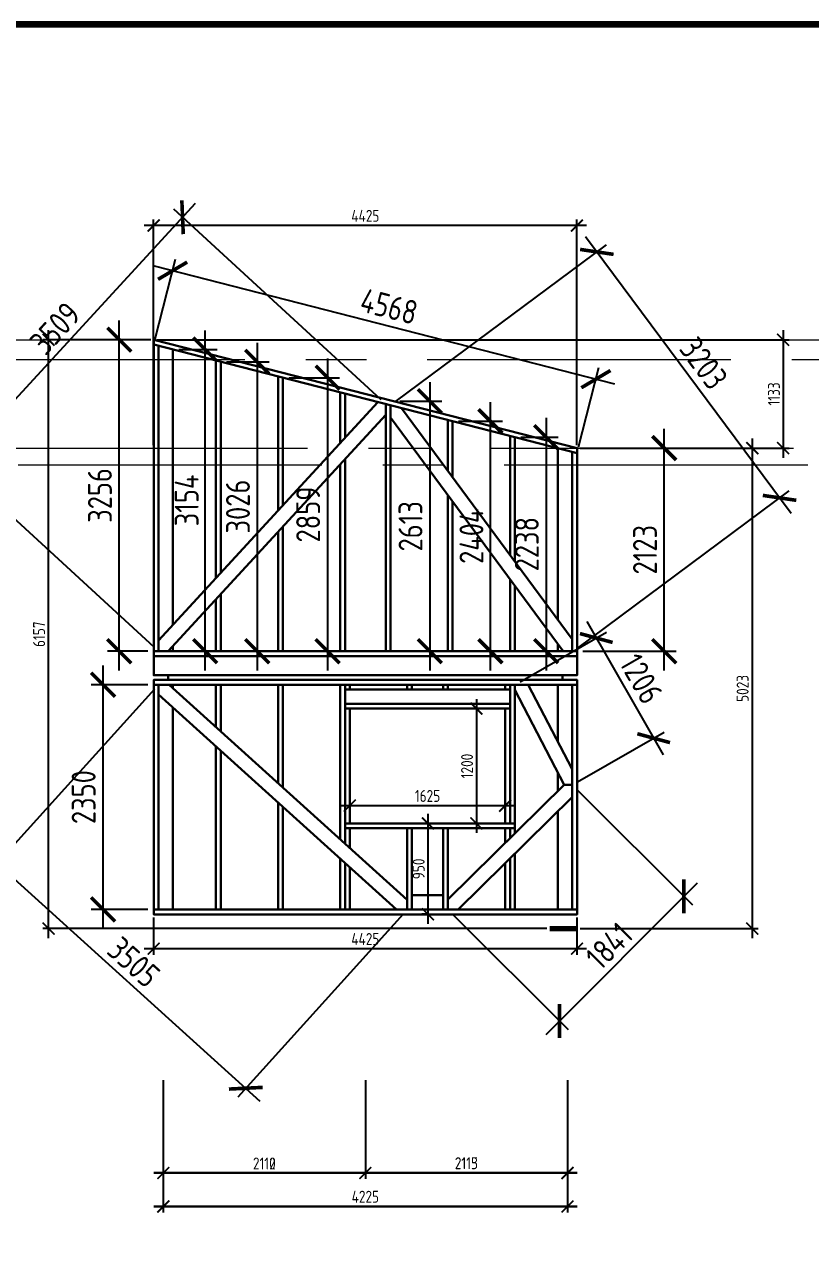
# Model space of a CAD drawing. Header units: millimetres. Extents: x 743280 to 1140305, y -337608 to -106611.
# Drawn here: x 989033 to 997253, y -278159 to -265455 of the extents above; entities that cross this region are included whole.
import ezdxf

# ---------------------------------------------------------------- set-up
doc = ezdxf.new("R2010")
doc.units = ezdxf.units.MM
doc.header["$PDMODE"] = 35
doc.linetypes.add('осевая', pattern=[50.8, 31.75, -6.35, 6.35, -6.35])
doc.layers.get('Defpoints').update_dxf_attribs({"color": 9})
for name, color, linetype, lineweight in [('Дефекты жирно', 1, 'Continuous', 70), ('ОСЕВЫЕ', 150, 'осевая', 13), ('ОСНОВНЫЕ', 7, 'Continuous', 30), ('РАЗМЕРЫ', 42, 'Continuous', 13), ('Сварка', 102, 'Continuous', 13), ('СПДС_РАЗМЕРЫ', 42, 'Continuous', 13)]:
    doc.layers.add(name, color=color, linetype=linetype, lineweight=lineweight)
doc.styles.add('GOST 2.304', font='CS_Gost2304.shx')
doc.dimstyles.new('СПДС', dxfattribs={"dimtxt": 2.5, "dimasz": 2.5, "dimexe": 1.25, "dimexo": 0.625, "dimtad": 1, "dimdec": 0, "dimtxsty": 'GOST 2.304', "dimblk": 'ARCHTICK', "dimblk1": 'ARCHTICK', "dimblk2": 'ARCHTICK', "dimcen": 2.5, "dimdle": 2, "dimadec": 0, "dimazin": 2, "dimtfac": 0.75, "dimtdec": 4, "dimtmove": 1, "dimatfit": 3, "dimfxl": 1, "dimtolj": 1, "dimarcsym": 1})

# ---------------------------------------------------------------- blocks, each defined once
blk = doc.blocks.new('_ArchTick')
at = {"color": 0, "linetype": 'ByBlock', "const_width": 0.15}
blk.add_lwpolyline([(-0.5, -0.5), (0.5, 0.5)], dxfattribs=at)
blk = doc.blocks.new('*D239')
at = {"layer": 'Defpoints', "color": 0, "ltscale": 100, "transparency": 16777216}
for p in [(990026, -268752), (990385, -268752), (990385, -272008)]:
    blk.add_point(p, dxfattribs=at)
at = {"layer": 'РАЗМЕРЫ', "color": 0, "lineweight": -2, "ltscale": 100, "transparency": 16777216}
for p, q in [((990026, -272208), (990026, -268552)), ((990323, -268752), (989901, -268752)), ((990323, -272008), (989901, -272008))]:
    blk.add_line(p, q, dxfattribs=at)
at = {"layer": 'РАЗМЕРЫ', "color": 0, "lineweight": -2, "ltscale": 100, "transparency": 16777216, "xscale": 250, "yscale": 250, "zscale": 250}
for p, rotation in [((990026, -268752), 90), ((990026, -272008), 270)]:
    blk.add_blockref('_ArchTick', p, dxfattribs=dict(at, rotation=rotation))
at = {"layer": 'РАЗМЕРЫ', "color": 0, "ltscale": 100, "transparency": 16777216, "insert": (989823, -270380), "char_height": 250, "attachment_point": 5, "rotation": 90, "style": 'GOST 2.304'}
blk.add_mtext('\\A1;3256', dxfattribs=at)
blk = doc.blocks.new('*D240')
at = {"layer": 'Defpoints', "color": 0, "ltscale": 100, "transparency": 16777216}
for p in [(994810, -269885), (995723, -269885), (994810, -272008)]:
    blk.add_point(p, dxfattribs=at)
at = {"layer": 'РАЗМЕРЫ', "color": 0, "lineweight": -2, "ltscale": 100, "transparency": 16777216}
for p, q in [((995723, -272208), (995723, -269685)), ((994873, -269885), (995848, -269885)), ((994873, -272008), (995848, -272008))]:
    blk.add_line(p, q, dxfattribs=at)
at = {"layer": 'РАЗМЕРЫ', "color": 0, "lineweight": -2, "ltscale": 100, "transparency": 16777216, "xscale": 250, "yscale": 250, "zscale": 250}
for p, rotation in [((995723, -269885), 90), ((995723, -272008), 270)]:
    blk.add_blockref('_ArchTick', p, dxfattribs=dict(at, rotation=rotation))
at = {"layer": 'РАЗМЕРЫ', "color": 0, "ltscale": 100, "transparency": 16777216, "insert": (995521, -270947), "char_height": 250, "attachment_point": 5, "rotation": 90, "style": 'GOST 2.304'}
blk.add_mtext('\\A1;2123', dxfattribs=at)
blk = doc.blocks.new('*D246')
at = {"layer": 'Defpoints', "color": 0, "ltscale": 100, "transparency": 16777216}
for p in [(991085, -268983), (991085, -272008), (991468, -272008)]:
    blk.add_point(p, dxfattribs=at)
at = {"layer": 'РАЗМЕРЫ', "color": 0, "lineweight": -2, "ltscale": 100, "transparency": 16777216}
for p, q in [((991468, -268783), (991468, -272208)), ((991148, -268983), (991593, -268983)), ((991148, -272008), (991593, -272008))]:
    blk.add_line(p, q, dxfattribs=at)
at = {"layer": 'РАЗМЕРЫ', "color": 0, "lineweight": -2, "ltscale": 100, "transparency": 16777216, "xscale": 250, "yscale": 250, "zscale": 250}
for p, rotation in [((991468, -268983), 90), ((991468, -272008), 270)]:
    blk.add_blockref('_ArchTick', p, dxfattribs=dict(at, rotation=rotation))
at = {"layer": 'РАЗМЕРЫ', "color": 0, "ltscale": 100, "transparency": 16777216, "insert": (991266, -270496), "char_height": 250, "attachment_point": 5, "rotation": 90, "style": 'GOST 2.304'}
blk.add_mtext('\\A1;3026', dxfattribs=at)
blk = doc.blocks.new('*D247')
at = {"layer": 'Defpoints', "color": 0, "ltscale": 100, "transparency": 16777216}
for p in [(994160, -269770), (994160, -272008), (994488, -272008)]:
    blk.add_point(p, dxfattribs=at)
at = {"layer": 'РАЗМЕРЫ', "color": 0, "lineweight": -2, "ltscale": 100, "transparency": 16777216}
for p, q in [((994488, -269570), (994488, -272208)), ((994223, -269770), (994613, -269770)), ((994223, -272008), (994613, -272008))]:
    blk.add_line(p, q, dxfattribs=at)
at = {"layer": 'РАЗМЕРЫ', "color": 0, "lineweight": -2, "ltscale": 100, "transparency": 16777216, "xscale": 250, "yscale": 250, "zscale": 250}
for p, rotation in [((994488, -269770), 90), ((994488, -272008), 270)]:
    blk.add_blockref('_ArchTick', p, dxfattribs=dict(at, rotation=rotation))
at = {"layer": 'РАЗМЕРЫ', "color": 0, "ltscale": 100, "transparency": 16777216, "insert": (994286, -270889), "char_height": 250, "attachment_point": 5, "rotation": 90, "style": 'GOST 2.304'}
blk.add_mtext('\\A1;2238', dxfattribs=at)
blk = doc.blocks.new('*D248')
at = {"layer": 'Defpoints', "color": 0, "ltscale": 100, "transparency": 16777216}
for p in [(993510, -269604), (993905, -269604), (993510, -272008)]:
    blk.add_point(p, dxfattribs=at)
at = {"layer": 'РАЗМЕРЫ', "color": 0, "lineweight": -2, "ltscale": 100, "transparency": 16777216}
for p, q in [((993905, -272208), (993905, -269404)), ((993573, -269604), (994030, -269604)), ((993573, -272008), (994030, -272008))]:
    blk.add_line(p, q, dxfattribs=at)
at = {"layer": 'РАЗМЕРЫ', "color": 0, "lineweight": -2, "ltscale": 100, "transparency": 16777216, "xscale": 250, "yscale": 250, "zscale": 250}
for p, rotation in [((993905, -269604), 90), ((993905, -272008), 270)]:
    blk.add_blockref('_ArchTick', p, dxfattribs=dict(at, rotation=rotation))
at = {"layer": 'РАЗМЕРЫ', "color": 0, "ltscale": 100, "transparency": 16777216, "insert": (993707, -270806), "char_height": 250, "attachment_point": 5, "rotation": 90, "style": 'GOST 2.304'}
blk.add_mtext('\\A1;2404', dxfattribs=at)
blk = doc.blocks.new('*D249')
at = {"layer": 'Defpoints', "color": 0, "ltscale": 100, "transparency": 16777216}
for p in [(991735, -269149), (992204, -269149), (991735, -272008)]:
    blk.add_point(p, dxfattribs=at)
at = {"layer": 'РАЗМЕРЫ', "color": 0, "lineweight": -2, "ltscale": 100, "transparency": 16777216}
for p, q in [((992204, -272208), (992204, -268949)), ((991798, -269149), (992329, -269149)), ((991798, -272008), (992329, -272008))]:
    blk.add_line(p, q, dxfattribs=at)
at = {"layer": 'РАЗМЕРЫ', "color": 0, "lineweight": -2, "ltscale": 100, "transparency": 16777216, "xscale": 250, "yscale": 250, "zscale": 250}
for p, rotation in [((992204, -269149), 90), ((992204, -272008), 270)]:
    blk.add_blockref('_ArchTick', p, dxfattribs=dict(at, rotation=rotation))
at = {"layer": 'РАЗМЕРЫ', "color": 0, "ltscale": 100, "transparency": 16777216, "insert": (992000, -270579), "char_height": 250, "attachment_point": 5, "rotation": 90, "style": 'GOST 2.304'}
blk.add_mtext('\\A1;2859', dxfattribs=at)
blk = doc.blocks.new('*D250')
at = {"layer": 'Defpoints', "color": 0, "ltscale": 100, "transparency": 16777216}
for p in [(992898, -269395), (992898, -272008), (993272, -272008)]:
    blk.add_point(p, dxfattribs=at)
at = {"layer": 'РАЗМЕРЫ', "color": 0, "lineweight": -2, "ltscale": 100, "transparency": 16777216}
for p, q in [((993272, -269195), (993272, -272208)), ((992960, -269395), (993397, -269395)), ((992960, -272008), (993397, -272008))]:
    blk.add_line(p, q, dxfattribs=at)
at = {"layer": 'РАЗМЕРЫ', "color": 0, "lineweight": -2, "ltscale": 100, "transparency": 16777216, "xscale": 250, "yscale": 250, "zscale": 250}
for p, rotation in [((993272, -269395), 90), ((993272, -272008), 270)]:
    blk.add_blockref('_ArchTick', p, dxfattribs=dict(at, rotation=rotation))
at = {"layer": 'РАЗМЕРЫ', "color": 0, "ltscale": 100, "transparency": 16777216, "insert": (993070, -270702), "char_height": 250, "attachment_point": 5, "rotation": 90, "style": 'GOST 2.304'}
blk.add_mtext('\\A1;2613', dxfattribs=at)
blk = doc.blocks.new('*D251')
at = {"layer": 'Defpoints', "color": 0, "ltscale": 100, "transparency": 16777216}
for p in [(990585, -268855), (990923, -268855), (990585, -272008)]:
    blk.add_point(p, dxfattribs=at)
at = {"layer": 'РАЗМЕРЫ', "color": 0, "lineweight": -2, "ltscale": 100, "transparency": 16777216}
for p, q in [((990923, -272208), (990923, -268655)), ((990648, -268855), (991048, -268855)), ((990648, -272008), (991048, -272008))]:
    blk.add_line(p, q, dxfattribs=at)
at = {"layer": 'РАЗМЕРЫ', "color": 0, "lineweight": -2, "ltscale": 100, "transparency": 16777216, "xscale": 250, "yscale": 250, "zscale": 250}
for p, rotation in [((990923, -268855), 90), ((990923, -272008), 270)]:
    blk.add_blockref('_ArchTick', p, dxfattribs=dict(at, rotation=rotation))
at = {"layer": 'РАЗМЕРЫ', "color": 0, "ltscale": 100, "transparency": 16777216, "insert": (990730, -270432), "char_height": 250, "attachment_point": 5, "rotation": 90, "style": 'GOST 2.304'}
blk.add_mtext('\\A1;3154', dxfattribs=at)
blk = doc.blocks.new('*D252')
at = {"layer": 'Defpoints', "color": 0, "ltscale": 100, "transparency": 16777216}
for p in [(989856, -272358), (990385, -272358), (990385, -274708)]:
    blk.add_point(p, dxfattribs=at)
at = {"layer": 'РАЗМЕРЫ', "color": 0, "lineweight": -2, "ltscale": 100, "transparency": 16777216}
for p, q in [((989856, -274908), (989856, -272158)), ((990323, -272358), (989731, -272358)), ((990323, -274708), (989731, -274708))]:
    blk.add_line(p, q, dxfattribs=at)
at = {"layer": 'РАЗМЕРЫ', "color": 0, "lineweight": -2, "ltscale": 100, "transparency": 16777216, "xscale": 250, "yscale": 250, "zscale": 250}
for p, rotation in [((989856, -272358), 90), ((989856, -274708), 270)]:
    blk.add_blockref('_ArchTick', p, dxfattribs=dict(at, rotation=rotation))
at = {"layer": 'РАЗМЕРЫ', "color": 0, "ltscale": 100, "transparency": 16777216, "insert": (989653, -273533), "char_height": 250, "attachment_point": 5, "rotation": 90, "style": 'GOST 2.304'}
blk.add_mtext('\\A1;2350', dxfattribs=at)
blk = doc.blocks.new('*D253')
at = {"layer": 'Defpoints', "color": 0, "ltscale": 100, "transparency": 16777216}
for p in [(990435, -272358), (993035, -274708), (991348, -276576)]:
    blk.add_point(p, dxfattribs=at)
at = {"layer": 'РАЗМЕРЫ', "color": 0, "lineweight": -2, "ltscale": 100, "transparency": 16777216}
for p, q in [((990394, -272405), (988664, -274318)), ((988599, -274092), (991496, -276710)), ((992994, -274755), (991264, -276668))]:
    blk.add_line(p, q, dxfattribs=at)
at = {"layer": 'РАЗМЕРЫ', "color": 0, "lineweight": -2, "ltscale": 100, "transparency": 16777216, "xscale": 250, "yscale": 250, "zscale": 250}
for p, rotation in [((988748, -274226), 137.8912695962234), ((991348, -276576), 317.8912695962234)]:
    blk.add_blockref('_ArchTick', p, dxfattribs=dict(at, rotation=rotation))
at = {"layer": 'РАЗМЕРЫ', "color": 0, "ltscale": 100, "transparency": 16777216, "insert": (990177, -275258), "char_height": 250, "attachment_point": 5, "rotation": 317.8913, "style": 'GOST 2.304'}
blk.add_mtext('\\A1;3505', dxfattribs=at)
blk = doc.blocks.new('*D254')
at = {"layer": 'Defpoints', "color": 0, "ltscale": 100, "transparency": 16777216}
for p in [(994760, -273405), (995928, -274570), (993460, -274708)]:
    blk.add_point(p, dxfattribs=at)
at = {"layer": 'РАЗМЕРЫ', "color": 0, "lineweight": -2, "ltscale": 100, "transparency": 16777216}
for p, q in [((994805, -273449), (996017, -274658)), ((994487, -276015), (996070, -274429)), ((993505, -274753), (994717, -275962))]:
    blk.add_line(p, q, dxfattribs=at)
at = {"layer": 'РАЗМЕРЫ', "color": 0, "lineweight": -2, "ltscale": 100, "transparency": 16777216, "xscale": 250, "yscale": 250, "zscale": 250}
for p, rotation in [((995928, -274570), 45.07223634815488), ((994628, -275873), 225.0722363481549)]:
    blk.add_blockref('_ArchTick', p, dxfattribs=dict(at, rotation=rotation))
at = {"layer": 'РАЗМЕРЫ', "color": 0, "ltscale": 100, "transparency": 16777216, "insert": (995146, -275089), "char_height": 250, "attachment_point": 5, "rotation": 45.0722, "style": 'GOST 2.304'}
blk.add_mtext('\\A1;1841', dxfattribs=at)
blk = doc.blocks.new('*D255')
at = {"layer": 'Defpoints', "color": 0, "ltscale": 100, "transparency": 16777216}
for p in [(994160, -272358), (995612, -272917), (994760, -273405)]:
    blk.add_point(p, dxfattribs=at)
at = {"layer": 'РАЗМЕРЫ', "color": 0, "lineweight": -2, "ltscale": 100, "transparency": 16777216}
for p, q in [((994912, -271697), (995711, -273091)), ((994215, -272327), (995120, -271808)), ((994815, -273374), (995720, -272855))]:
    blk.add_line(p, q, dxfattribs=at)
at = {"layer": 'РАЗМЕРЫ', "color": 0, "lineweight": -2, "ltscale": 100, "transparency": 16777216, "xscale": 250, "yscale": 250, "zscale": 250}
for p, rotation in [((995012, -271870), 119.8222128864867), ((995612, -272917), 299.8222128864867)]:
    blk.add_blockref('_ArchTick', p, dxfattribs=dict(at, rotation=rotation))
at = {"layer": 'РАЗМЕРЫ', "color": 0, "ltscale": 100, "transparency": 16777216, "insert": (995483, -272296), "char_height": 250, "attachment_point": 5, "rotation": 299.8222, "style": 'GOST 2.304'}
blk.add_mtext('\\A1;1206', dxfattribs=at)
blk = doc.blocks.new('*D256')
at = {"layer": 'Defpoints', "color": 0, "ltscale": 100, "transparency": 16777216}
for p in [(990385, -268803), (995008, -269164), (994810, -269937)]:
    blk.add_point(p, dxfattribs=at)
at = {"layer": 'РАЗМЕРЫ', "color": 0, "lineweight": -2, "ltscale": 100, "transparency": 16777216}
for p, q in [((990401, -268743), (990614, -267910)), ((990390, -267981), (995202, -269214)), ((994826, -269876), (995039, -269043))]:
    blk.add_line(p, q, dxfattribs=at)
at = {"layer": 'РАЗМЕРЫ', "color": 0, "lineweight": -2, "ltscale": 100, "transparency": 16777216, "xscale": 250, "yscale": 250, "zscale": 250}
for p, rotation in [((990583, -268031), 165.6327089579766), ((995008, -269164), 345.6327089579766)]:
    blk.add_blockref('_ArchTick', p, dxfattribs=dict(at, rotation=rotation))
at = {"layer": 'РАЗМЕРЫ', "color": 0, "ltscale": 100, "transparency": 16777216, "insert": (992846, -268404), "char_height": 250, "attachment_point": 5, "rotation": 345.6327, "style": 'GOST 2.304'}
blk.add_mtext('\\A1;4568', dxfattribs=at)
blk = doc.blocks.new('*D257')
at = {"layer": 'Defpoints', "color": 0, "ltscale": 100, "transparency": 16777216}
for p in [(990687, -267472), (992810, -269425), (990435, -272008)]:
    blk.add_point(p, dxfattribs=at)
at = {"layer": 'РАЗМЕРЫ', "color": 0, "lineweight": -2, "ltscale": 100, "transparency": 16777216}
for p, q in [((988176, -270203), (990822, -267325)), ((992764, -269382), (990595, -267388)), ((990389, -271966), (988220, -269972))]:
    blk.add_line(p, q, dxfattribs=at)
at = {"layer": 'РАЗМЕРЫ', "color": 0, "lineweight": -2, "ltscale": 100, "transparency": 16777216, "xscale": 250, "yscale": 250, "zscale": 250}
for p, rotation in [((990687, -267472), 47.41048336009936), ((988312, -270056), 227.4104833600993)]:
    blk.add_blockref('_ArchTick', p, dxfattribs=dict(at, rotation=rotation))
at = {"layer": 'РАЗМЕРЫ', "color": 0, "ltscale": 100, "transparency": 16777216, "insert": (989356, -268633), "char_height": 250, "attachment_point": 5, "rotation": 47.4105, "style": 'GOST 2.304'}
blk.add_mtext('\\A1;3509', dxfattribs=at)
blk = doc.blocks.new('*D258')
at = {"layer": 'Defpoints', "color": 0, "ltscale": 100, "transparency": 16777216}
for p in [(992860, -269437), (996928, -270405), (994771, -272008)]:
    blk.add_point(p, dxfattribs=at)
at = {"layer": 'РАЗМЕРЫ', "color": 0, "lineweight": -2, "ltscale": 100, "transparency": 16777216}
for p, q in [((994898, -267674), (997048, -270566)), ((992911, -269400), (995118, -267760)), ((994821, -271971), (997029, -270331))]:
    blk.add_line(p, q, dxfattribs=at)
at = {"layer": 'РАЗМЕРЫ', "color": 0, "lineweight": -2, "ltscale": 100, "transparency": 16777216, "xscale": 250, "yscale": 250, "zscale": 250}
for p, rotation in [((995018, -267834), 126.6178222236107), ((996928, -270405), 306.6178222236107)]:
    blk.add_blockref('_ArchTick', p, dxfattribs=dict(at, rotation=rotation))
at = {"layer": 'РАЗМЕРЫ', "color": 0, "ltscale": 100, "transparency": 16777216, "insert": (996135, -268999), "char_height": 250, "attachment_point": 5, "rotation": 306.6178, "style": 'GOST 2.304'}
blk.add_mtext('\\A1;3203', dxfattribs=at)
blk = doc.blocks.new('*D378')
at = {"layer": 'Defpoints', "color": 0, "transparency": 16777216}
for p in [(990486, -276462), (994711, -276462), (994711, -277812)]:
    blk.add_point(p, dxfattribs=at)
at = {"layer": 'РАЗМЕРЫ', "color": 0, "lineweight": -2, "transparency": 16777216}
for p, q in [((990486, -276493), (990486, -277874)), ((994711, -276493), (994711, -277874)), ((990386, -277812), (994811, -277812))]:
    blk.add_line(p, q, dxfattribs=at)
at = {"layer": 'РАЗМЕРЫ', "color": 0, "lineweight": -2, "transparency": 16777216, "xscale": 125, "yscale": 125, "zscale": 125, "rotation": 180}
blk.add_blockref('_ArchTick', (990486, -277812), dxfattribs=at)
at = {"layer": 'РАЗМЕРЫ', "color": 0, "lineweight": -2, "transparency": 16777216, "xscale": 125, "yscale": 125, "zscale": 125}
blk.add_blockref('_ArchTick', (994711, -277812), dxfattribs=at)
at = {"layer": 'РАЗМЕРЫ', "color": 0, "transparency": 16777216, "insert": (992598, -277710), "char_height": 125, "attachment_point": 5, "style": 'GOST 2.304'}
blk.add_mtext('\\A1;4225', dxfattribs=at)
blk = doc.blocks.new('*D379')
at = {"layer": 'Defpoints', "color": 0, "transparency": 16777216}
for p in [(992598, -276462), (994711, -276462), (994711, -277462)]:
    blk.add_point(p, dxfattribs=at)
at = {"layer": 'РАЗМЕРЫ', "color": 0, "lineweight": -2, "transparency": 16777216}
for p, q in [((992598, -276493), (992598, -277524)), ((994711, -276493), (994711, -277524)), ((992498, -277462), (994811, -277462))]:
    blk.add_line(p, q, dxfattribs=at)
at = {"layer": 'РАЗМЕРЫ', "color": 0, "lineweight": -2, "transparency": 16777216, "xscale": 125, "yscale": 125, "zscale": 125, "rotation": 180}
blk.add_blockref('_ArchTick', (992598, -277462), dxfattribs=at)
at = {"layer": 'РАЗМЕРЫ', "color": 0, "lineweight": -2, "transparency": 16777216, "xscale": 125, "yscale": 125, "zscale": 125}
blk.add_blockref('_ArchTick', (994711, -277462), dxfattribs=at)
at = {"layer": 'РАЗМЕРЫ', "color": 0, "transparency": 16777216, "insert": (993654, -277360), "char_height": 125, "attachment_point": 5, "style": 'GOST 2.304'}
blk.add_mtext('\\A1;2115', dxfattribs=at)
blk = doc.blocks.new('*D380')
at = {"layer": 'Defpoints', "color": 0, "transparency": 16777216}
for p in [(990486, -276462), (992598, -276462), (992598, -277462)]:
    blk.add_point(p, dxfattribs=at)
at = {"layer": 'РАЗМЕРЫ', "color": 0, "lineweight": -2, "transparency": 16777216}
for p, q in [((990486, -276493), (990486, -277524)), ((992598, -276493), (992598, -277524)), ((990386, -277462), (992698, -277462))]:
    blk.add_line(p, q, dxfattribs=at)
at = {"layer": 'РАЗМЕРЫ', "color": 0, "lineweight": -2, "transparency": 16777216, "xscale": 125, "yscale": 125, "zscale": 125, "rotation": 180}
blk.add_blockref('_ArchTick', (990486, -277462), dxfattribs=at)
at = {"layer": 'РАЗМЕРЫ', "color": 0, "lineweight": -2, "transparency": 16777216, "xscale": 125, "yscale": 125, "zscale": 125}
blk.add_blockref('_ArchTick', (992598, -277462), dxfattribs=at)
at = {"layer": 'РАЗМЕРЫ', "color": 0, "transparency": 16777216, "insert": (991542, -277363), "char_height": 125, "attachment_point": 5, "style": 'GOST 2.304'}
blk.add_mtext('\\A1;2110', dxfattribs=at)
blk = doc.blocks.new('*D381')
at = {"layer": 'Defpoints', "color": 0, "transparency": 16777216}
for p in [(990486, -276462), (994711, -276462), (990486, -277812)]:
    blk.add_point(p, dxfattribs=at)
at = {"layer": 'РАЗМЕРЫ', "color": 0, "lineweight": -2, "transparency": 16777216}
for p, q in [((990486, -276493), (990486, -277874)), ((994711, -276493), (994711, -277874)), ((994811, -277812), (990386, -277812))]:
    blk.add_line(p, q, dxfattribs=at)
at = {"layer": 'РАЗМЕРЫ', "color": 0, "lineweight": -2, "transparency": 16777216, "xscale": 125, "yscale": 125, "zscale": 125, "rotation": 180}
blk.add_blockref('_ArchTick', (990486, -277812), dxfattribs=at)
at = {"layer": 'РАЗМЕРЫ', "color": 0, "lineweight": -2, "transparency": 16777216, "xscale": 125, "yscale": 125, "zscale": 125}
blk.add_blockref('_ArchTick', (994711, -277812), dxfattribs=at)
at = {"layer": 'РАЗМЕРЫ', "color": 0, "transparency": 16777216, "insert": (992598, -277710), "char_height": 125, "attachment_point": 5, "style": 'GOST 2.304'}
blk.add_mtext('\\A1;4225', dxfattribs=at)
blk = doc.blocks.new('*D382')
at = {"layer": 'Defpoints', "color": 0, "transparency": 16777216}
for p in [(992598, -276462), (994711, -276462), (992598, -277462)]:
    blk.add_point(p, dxfattribs=at)
at = {"layer": 'РАЗМЕРЫ', "color": 0, "lineweight": -2, "transparency": 16777216}
for p, q in [((992598, -276493), (992598, -277524)), ((994711, -276493), (994711, -277524)), ((994811, -277462), (992498, -277462))]:
    blk.add_line(p, q, dxfattribs=at)
at = {"layer": 'РАЗМЕРЫ', "color": 0, "lineweight": -2, "transparency": 16777216, "xscale": 125, "yscale": 125, "zscale": 125, "rotation": 180}
blk.add_blockref('_ArchTick', (992598, -277462), dxfattribs=at)
at = {"layer": 'РАЗМЕРЫ', "color": 0, "lineweight": -2, "transparency": 16777216, "xscale": 125, "yscale": 125, "zscale": 125}
blk.add_blockref('_ArchTick', (994711, -277462), dxfattribs=at)
at = {"layer": 'РАЗМЕРЫ', "color": 0, "transparency": 16777216, "insert": (993654, -277360), "char_height": 125, "attachment_point": 5, "style": 'GOST 2.304'}
blk.add_mtext('\\A1;2113', dxfattribs=at)
blk = doc.blocks.new('*D383')
at = {"layer": 'Defpoints', "color": 0, "transparency": 16777216}
for p in [(990486, -276462), (992598, -276462), (990486, -277462)]:
    blk.add_point(p, dxfattribs=at)
at = {"layer": 'РАЗМЕРЫ', "color": 0, "lineweight": -2, "transparency": 16777216}
for p, q in [((990486, -276493), (990486, -277524)), ((992598, -276493), (992598, -277524)), ((992698, -277462), (990386, -277462))]:
    blk.add_line(p, q, dxfattribs=at)
at = {"layer": 'РАЗМЕРЫ', "color": 0, "lineweight": -2, "transparency": 16777216, "xscale": 125, "yscale": 125, "zscale": 125, "rotation": 180}
blk.add_blockref('_ArchTick', (990486, -277462), dxfattribs=at)
at = {"layer": 'РАЗМЕРЫ', "color": 0, "lineweight": -2, "transparency": 16777216, "xscale": 125, "yscale": 125, "zscale": 125}
blk.add_blockref('_ArchTick', (992598, -277462), dxfattribs=at)
at = {"layer": 'РАЗМЕРЫ', "color": 0, "transparency": 16777216, "insert": (991542, -277363), "char_height": 125, "attachment_point": 5, "style": 'GOST 2.304'}
blk.add_mtext('\\A1;2112', dxfattribs=at)
blk = doc.blocks.new('*D451')
at = {"layer": 'Defpoints', "color": 0, "ltscale": 50, "transparency": 16777216}
for p in [(994810, -269885), (994810, -274908), (996643, -274908)]:
    blk.add_point(p, dxfattribs=at)
at = {"layer": 'СПДС_РАЗМЕРЫ', "color": 0, "lineweight": -2, "ltscale": 50, "transparency": 16777216}
for p, q in [((996643, -269785), (996643, -275008)), ((994842, -269885), (996705, -269885)), ((994842, -274908), (996705, -274908))]:
    blk.add_line(p, q, dxfattribs=at)
at = {"layer": 'СПДС_РАЗМЕРЫ', "color": 0, "lineweight": -2, "ltscale": 50, "transparency": 16777216, "xscale": 125, "yscale": 125, "zscale": 125}
for p, rotation in [((996643, -269885), 90), ((996643, -274908), 270)]:
    blk.add_blockref('_ArchTick', p, dxfattribs=dict(at, rotation=rotation))
at = {"layer": 'СПДС_РАЗМЕРЫ', "color": 0, "ltscale": 50, "transparency": 16777216, "insert": (996542, -272397), "char_height": 125, "attachment_point": 5, "rotation": 90, "style": 'GOST 2.304'}
blk.add_mtext('\\A1;5023', dxfattribs=at)
blk = doc.blocks.new('*D452')
at = {"layer": 'Defpoints', "color": 0, "ltscale": 50, "transparency": 16777216}
for p in [(990385, -274758), (994810, -274758), (994810, -275117)]:
    blk.add_point(p, dxfattribs=at)
at = {"layer": 'СПДС_РАЗМЕРЫ', "color": 0, "lineweight": -2, "ltscale": 50, "transparency": 16777216}
for p, q in [((990385, -274790), (990385, -275180)), ((994810, -274790), (994810, -275180)), ((990285, -275117), (994910, -275117))]:
    blk.add_line(p, q, dxfattribs=at)
at = {"layer": 'СПДС_РАЗМЕРЫ', "color": 0, "lineweight": -2, "ltscale": 50, "transparency": 16777216, "xscale": 125, "yscale": 125, "zscale": 125, "rotation": 180}
blk.add_blockref('_ArchTick', (990385, -275117), dxfattribs=at)
at = {"layer": 'СПДС_РАЗМЕРЫ', "color": 0, "lineweight": -2, "ltscale": 50, "transparency": 16777216, "xscale": 125, "yscale": 125, "zscale": 125}
blk.add_blockref('_ArchTick', (994810, -275117), dxfattribs=at)
at = {"layer": 'СПДС_РАЗМЕРЫ', "color": 0, "ltscale": 50, "transparency": 16777216, "insert": (992598, -275016), "char_height": 125, "attachment_point": 5, "style": 'GOST 2.304'}
blk.add_mtext('\\A1;4425', dxfattribs=at)
blk = doc.blocks.new('*D454')
at = {"layer": 'Defpoints', "color": 0, "ltscale": 50, "transparency": 16777216}
for p in [(990385, -268752), (994810, -269885), (996965, -269885)]:
    blk.add_point(p, dxfattribs=at)
at = {"layer": 'СПДС_РАЗМЕРЫ', "color": 0, "lineweight": -2, "ltscale": 50, "transparency": 16777216}
for p, q in [((996965, -268652), (996965, -269985)), ((990417, -268752), (997028, -268752)), ((994842, -269885), (997028, -269885))]:
    blk.add_line(p, q, dxfattribs=at)
at = {"layer": 'СПДС_РАЗМЕРЫ', "color": 0, "lineweight": -2, "ltscale": 50, "transparency": 16777216, "xscale": 125, "yscale": 125, "zscale": 125}
for p, rotation in [((996965, -268752), 90), ((996965, -269885), 270)]:
    blk.add_blockref('_ArchTick', p, dxfattribs=dict(at, rotation=rotation))
at = {"layer": 'СПДС_РАЗМЕРЫ', "color": 0, "ltscale": 50, "transparency": 16777216, "insert": (996869, -269319), "char_height": 125, "attachment_point": 5, "rotation": 90, "style": 'GOST 2.304'}
blk.add_mtext('\\A1;1133', dxfattribs=at)
blk = doc.blocks.new('*D455')
at = {"layer": 'Defpoints', "color": 0, "ltscale": 50, "transparency": 16777216}
for p in [(990385, -267559), (990385, -269885), (994810, -269885)]:
    blk.add_point(p, dxfattribs=at)
at = {"layer": 'СПДС_РАЗМЕРЫ', "color": 0, "lineweight": -2, "ltscale": 50, "transparency": 16777216}
for p, q in [((990385, -269854), (990385, -267496)), ((994810, -269854), (994810, -267496)), ((994910, -267559), (990285, -267559))]:
    blk.add_line(p, q, dxfattribs=at)
at = {"layer": 'СПДС_РАЗМЕРЫ', "color": 0, "lineweight": -2, "ltscale": 50, "transparency": 16777216, "xscale": 125, "yscale": 125, "zscale": 125, "rotation": 180}
blk.add_blockref('_ArchTick', (990385, -267559), dxfattribs=at)
at = {"layer": 'СПДС_РАЗМЕРЫ', "color": 0, "lineweight": -2, "ltscale": 50, "transparency": 16777216, "xscale": 125, "yscale": 125, "zscale": 125}
blk.add_blockref('_ArchTick', (994810, -267559), dxfattribs=at)
at = {"layer": 'СПДС_РАЗМЕРЫ', "color": 0, "ltscale": 50, "transparency": 16777216, "insert": (992598, -267457), "char_height": 125, "attachment_point": 5, "style": 'GOST 2.304'}
blk.add_mtext('\\A1;4425', dxfattribs=at)
blk = doc.blocks.new('*D456')
at = {"layer": 'Defpoints', "color": 0, "ltscale": 50, "transparency": 16777216}
for p in [(994060, -272608), (993759, -273808), (994060, -273808)]:
    blk.add_point(p, dxfattribs=at)
at = {"layer": 'СПДС_РАЗМЕРЫ', "color": 0, "lineweight": -2, "ltscale": 50, "transparency": 16777216}
for p, q in [((994029, -272608), (993697, -272608)), ((993759, -272508), (993759, -273908)), ((994029, -273808), (993697, -273808))]:
    blk.add_line(p, q, dxfattribs=at)
at = {"layer": 'СПДС_РАЗМЕРЫ', "color": 0, "lineweight": -2, "ltscale": 50, "transparency": 16777216, "xscale": 125, "yscale": 125, "zscale": 125}
for p, rotation in [((993759, -272608), 90), ((993759, -273808), 270)]:
    blk.add_blockref('_ArchTick', p, dxfattribs=dict(at, rotation=rotation))
at = {"layer": 'СПДС_РАЗМЕРЫ', "color": 0, "ltscale": 50, "transparency": 16777216, "insert": (993661, -273208), "char_height": 125, "attachment_point": 5, "rotation": 90, "style": 'GOST 2.304'}
blk.add_mtext('\\A1;1200', dxfattribs=at)
blk = doc.blocks.new('*D457')
at = {"layer": 'Defpoints', "color": 0, "ltscale": 50, "transparency": 16777216}
for p in [(994060, -273622), (992435, -273808), (994060, -273808)]:
    blk.add_point(p, dxfattribs=at)
at = {"layer": 'СПДС_РАЗМЕРЫ', "color": 0, "lineweight": -2, "ltscale": 50, "transparency": 16777216}
for p, q in [((992335, -273622), (994160, -273622)), ((992435, -273777), (992435, -273560)), ((994060, -273777), (994060, -273560))]:
    blk.add_line(p, q, dxfattribs=at)
at = {"layer": 'СПДС_РАЗМЕРЫ', "color": 0, "lineweight": -2, "ltscale": 50, "transparency": 16777216, "xscale": 125, "yscale": 125, "zscale": 125, "rotation": 180}
blk.add_blockref('_ArchTick', (992435, -273622), dxfattribs=at)
at = {"layer": 'СПДС_РАЗМЕРЫ', "color": 0, "lineweight": -2, "ltscale": 50, "transparency": 16777216, "xscale": 125, "yscale": 125, "zscale": 125}
blk.add_blockref('_ArchTick', (994060, -273622), dxfattribs=at)
at = {"layer": 'СПДС_РАЗМЕРЫ', "color": 0, "ltscale": 50, "transparency": 16777216, "insert": (993248, -273521), "char_height": 125, "attachment_point": 5, "style": 'GOST 2.304'}
blk.add_mtext('\\A1;1625', dxfattribs=at)
blk = doc.blocks.new('*D464')
at = {"layer": 'Defpoints', "color": 0, "ltscale": 50, "transparency": 16777216}
for p in [(989287, -268752), (990385, -268752), (994527, -274908)]:
    blk.add_point(p, dxfattribs=at)
at = {"layer": 'СПДС_РАЗМЕРЫ', "color": 0, "lineweight": -2, "ltscale": 50, "transparency": 16777216}
for p, q in [((989287, -275008), (989287, -268652)), ((990354, -268752), (989225, -268752)), ((994496, -274908), (989225, -274908))]:
    blk.add_line(p, q, dxfattribs=at)
at = {"layer": 'СПДС_РАЗМЕРЫ', "color": 0, "lineweight": -2, "ltscale": 50, "transparency": 16777216, "xscale": 125, "yscale": 125, "zscale": 125}
for p, rotation in [((989287, -268752), 90), ((989287, -274908), 270)]:
    blk.add_blockref('_ArchTick', p, dxfattribs=dict(at, rotation=rotation))
at = {"layer": 'СПДС_РАЗМЕРЫ', "color": 0, "ltscale": 50, "transparency": 16777216, "insert": (989187, -271830), "char_height": 125, "attachment_point": 5, "rotation": 90, "style": 'GOST 2.304'}
blk.add_mtext('\\A1;6157', dxfattribs=at)
blk = doc.blocks.new('*D486')
at = {"layer": 'Defpoints', "color": 0, "ltscale": 50, "transparency": 16777216}
for p in [(993273, -273808), (993252, -274758), (993273, -274758)]:
    blk.add_point(p, dxfattribs=at)
at = {"layer": 'СПДС_РАЗМЕРЫ', "color": 0, "lineweight": -2, "ltscale": 50, "transparency": 16777216}
for p, q in [((993252, -273708), (993252, -274858)), ((993242, -273808), (993190, -273808)), ((993242, -274758), (993190, -274758))]:
    blk.add_line(p, q, dxfattribs=at)
at = {"layer": 'СПДС_РАЗМЕРЫ', "color": 0, "lineweight": -2, "ltscale": 50, "transparency": 16777216, "xscale": 125, "yscale": 125, "zscale": 125}
for p, rotation in [((993252, -273808), 90), ((993252, -274758), 270)]:
    blk.add_blockref('_ArchTick', p, dxfattribs=dict(at, rotation=rotation))
at = {"layer": 'СПДС_РАЗМЕРЫ', "color": 0, "ltscale": 50, "transparency": 16777216, "insert": (993155, -274283), "char_height": 125, "attachment_point": 5, "rotation": 90, "style": 'GOST 2.304'}
blk.add_mtext('\\A1;950', dxfattribs=at)

msp = doc.modelspace()

# ---------------------------------------------------------------- linework, layer by layer
at = {"layer": 'Дефекты жирно', "ltscale": 50}
msp.add_line((994810.5, -274908.4), (994527.2, -274908.4), dxfattribs=at)
at = {"layer": 'ОСЕВЫЕ', "ltscale": 100}
for p, q in [((971615.6, -268751.9), (1009007, -268751.9)), ((988164.7, -268958.4), (1016178.2, -268958.4)), ((983739.7, -269885.3), (1003190.8, -269885.3)), ((983889.7, -270058.4), (997778.1, -270058.4))]:
    msp.add_line(p, q, dxfattribs=at)
at = {"layer": 'ОСНОВНЫЕ', "ltscale": 100}
for p, q in [((990385.5, -268751.9), (994810.5, -269885.3)), ((990385.5, -268803.5), (992885.5, -269443.9)), ((992728, -269403.5), (990435.5, -271897.6)), ((992885.5, -269443.9), (994810.5, -269937)), ((992810.5, -269535.5), (990537.4, -272008.4)), ((994667.2, -272008.4), (992860.5, -269563.7)), ((994667.2, -272008.4), (992860.5, -269563.7)), ((994760.5, -271882.2), (992975.5, -269466.9)), ((990385.5, -272008.4), (994810.5, -272008.4)), ((990385.5, -272058.4), (994810.5, -272058.4)), ((994660.5, -272258.4), (990535.5, -272258.4)), ((990535.5, -272308.4), (990535.5, -272258.4)), ((990547.3, -272358.4), (993035.5, -274607.3)), ((990585.5, -272358.4), (990585.5, -272392.9)), ((994760.5, -273241.1), (994301.6, -272358.4)), ((994610.5, -272358.4), (994610.5, -272952.6)), ((994660.5, -272308.4), (994660.5, -272258.4)), ((990385.2, -272414), (990385.5, -272414.3)), ((990435.5, -272459.5), (992923.6, -274708.4)), ((994676.7, -273405.1), (994160.5, -272412.1)), ((990585.5, -272595.1), (990585.5, -274708.4)), ((992385.5, -272558.4), (994110.5, -272558.4)), ((992435.5, -272608.4), (992435.5, -273808.4)), ((994060.5, -272608.4), (994060.5, -273808.4)), ((994610.5, -273277.8), (994610.5, -273470.3)), ((993460.5, -274603.1), (994676.7, -273405.1)), ((994676.7, -273405.1), (994760.5, -273405.1)), ((993567.4, -274708.4), (994760.5, -273533.1)), ((994610.5, -273680.9), (994610.5, -274708.4)), ((993085.5, -274558.4), (993410.5, -274558.4)), ((993085.5, -274652.5), (993085.8, -274652.8))]:
    msp.add_line(p, q, dxfattribs=at)
for points in [[(990385.5, -268751.9), (990385.5, -272208.4)], [(990435.5, -272008.4), (990435.5, -268816.3)], [(990585.5, -271734.4), (990585.5, -268854.7)], [(991035.5, -268970), (991035.5, -271244.8)], [(991085.5, -271190.4), (991085.5, -268982.8)], [(991685.5, -269136.5), (991685.5, -270537.7)], [(991735.5, -270483.3), (991735.5, -269149.3)], [(992335.5, -269303), (992335.5, -269830.6)], [(992385.5, -269776.2), (992385.5, -269315.8)], [(992810.5, -272008.4), (992810.5, -269424.7)], [(992860.5, -269437.5), (992860.5, -272008.4)], [(993460.5, -270123.1), (993460.5, -269591.2)], [(993510.5, -269604), (993510.5, -270190.8)], [(994110.5, -271002.7), (994110.5, -269757.7)], [(994160.5, -269770.5), (994160.5, -271070.3)], [(990385.5, -269958.4), (990385.5, -270008.4)], [(994610.5, -269885.7), (994610.5, -271679.2)], [(994760.5, -269924.1), (994760.5, -272008.4)], [(994810.5, -272208.4), (994810.5, -269885.3)], [(992335.5, -270052.2), (992335.5, -272008.4)], [(992385.5, -272008.4), (992385.5, -269997.8)], [(993460.5, -272008.4), (993460.5, -270375.5)], [(993510.5, -270443.2), (993510.5, -272008.4)], [(991735.5, -272008.4), (991735.5, -270705)], [(991685.5, -270759.4), (991685.5, -272008.4)], [(994110.5, -272008.4), (994110.5, -271255.1)], [(994160.5, -271322.7), (994160.5, -272008.4)], [(991035.5, -271466.5), (991035.5, -272008.4)], [(991085.5, -272008.4), (991085.5, -271412.1)], [(990585.5, -272008.4), (990585.5, -271956)], [(994610.5, -271931.6), (994610.5, -272008.4)], [(990385.5, -272208.4), (990385.5, -272258.4), (990535.5, -272258.4)], [(990645.5, -272258.4), (994810.5, -272258.4), (994810.5, -272208.4)], [(990385.5, -272358.4), (994810.5, -272358.4), (994810.5, -272308.4), (990385.5, -272308.4), (990385.5, -272358.4), (990435.5, -272358.4)], [(991035.5, -272799.6), (991035.5, -272358.4), (991085.5, -272358.4), (991085.5, -272844.8)], [(991685.5, -273387.1), (991685.5, -272358.4), (991735.5, -272358.4), (991735.5, -273432.3)], [(992385.5, -274019.8), (992385.5, -272358.4), (992335.5, -272358.4), (992335.5, -273974.6)], [(992335.5, -273974.6), (992335.5, -272358.4), (992385.5, -272358.4), (992385.5, -274019.8)], [(992385.5, -272358.4), (992385.5, -272558.4)], [(992435.5, -272408.4), (992435.5, -272358.4)], [(993035.5, -272358.4), (993035.5, -272408.4)], [(993085.5, -272408.4), (993085.5, -272358.4)], [(993410.5, -272358.4), (993410.5, -272408.4)], [(993460.5, -272408.4), (993460.5, -272358.4)], [(993560.5, -272358.4), (993510.5, -272358.4)], [(994060.5, -272358.4), (994060.5, -272408.4)], [(994160.5, -273913.6), (994160.5, -272358.4), (994110.5, -272358.4), (994110.5, -273808.4)], [(994110.5, -272558.4), (994110.5, -272358.4)], [(994160.5, -273913.6), (994160.5, -272358.4)], [(994760.5, -272358.4), (994760.5, -274708.4), (994810.5, -274708.4), (994810.5, -272358.4), (994760.5, -272358.4), (994760.5, -272934.5)], [(991085.5, -273047), (991085.5, -274708.4), (991035.5, -274708.4), (991035.5, -273001.8)], [(991735.5, -273634.5), (991735.5, -274708.4), (991685.5, -274708.4), (991685.5, -273589.3)], [(994160.5, -273808.4), (992385.5, -273808.4), (992385.5, -273858.4), (994160.5, -273858.4)], [(992385.5, -274019.8), (992385.5, -273858.4)], [(992435.5, -273858.4), (992435.5, -274065)], [(993035.5, -273858.4), (993035.5, -274708.4)], [(993085.5, -273858.4), (993085.5, -274708.4)], [(993410.5, -273858.4), (993410.5, -274708.4)], [(993460.5, -273858.4), (993460.5, -274708.4)], [(994060.5, -274012.1), (994060.5, -273858.4)], [(994110.5, -273858.4), (994110.5, -273962.8)], [(994110.5, -274173.4), (994110.5, -274708.4), (994160.5, -274708.4), (994160.5, -274124.1)], [(992335.5, -274176.8), (992335.5, -274708.4)], [(992385.5, -274708.4), (992385.5, -274222)], [(992385.5, -274708.4), (992385.5, -274222)], [(992435.5, -274267.2), (992435.5, -274708.4)], [(994110.5, -274173.4), (994110.5, -274708.4), (994060.5, -274708.4), (994060.5, -274222.6)], [(992385.5, -274393.4), (992385.5, -274708.4), (992335.5, -274708.4), (992335.5, -274343.9)], [(993741.6, -274708.4), (990385.5, -274708.4), (990385.5, -274758.4), (994810.5, -274758.4), (994810.5, -274708.4), (993741.6, -274708.4)], [(993510.5, -274708.4), (993560.5, -274708.4)]]:
    msp.add_lwpolyline(points, dxfattribs=at)
for points in [[(990385.5, -274708.4), (990435.5, -274708.4), (990435.5, -272358.4), (990385.5, -272358.4)], [(990385.5, -272358.4), (990435.5, -272358.4), (990435.5, -274708.4), (990385.5, -274708.4)], [(994110.5, -272408.4), (992385.5, -272408.4), (992385.5, -272608.4), (994110.5, -272608.4)]]:
    msp.add_lwpolyline(points, close=True, dxfattribs=at)
at = {"layer": 'Сварка', "lineweight": 100, "ltscale": 100}
msp.add_lwpolyline([(950830, -265455.1), (1014607.6, -265455.1), (1014607.6, -291885.1), (950830, -291885.1)], close=True, dxfattribs=at)

# ---------------------------------------------------------------- dimensions: what is measured, and where the dimension line sits
at = {"layer": 'РАЗМЕРЫ', "ltscale": 100}
for p1, p2, distance, picture, middle in [((990435.5, -272008.4), (992810.5, -269424.7), 2884.7, '*D257', (989355.8, -268632.5)), ((992860.5, -269437.5), (994771.1, -272008.4), 2687.7, '*D258', (996135.4, -268999.1)), ((990385.5, -268803.5), (994810.5, -269937), 797.8, '*D256', (992845.6, -268403.8)), ((990385.5, -272008.3), (990385.5, -268751.9), 359.9, '*D239', (989823.2, -270380.1)), ((990585.5, -272008.4), (990585.5, -268854.7), -337.6, '*D251', (990730.4, -270431.6)), ((991085.5, -268982.8), (991085.5, -272008.4), 382.8, '*D246', (991265.9, -270495.6)), ((991735.5, -272008.4), (991735.5, -269149.3), -468.8, '*D249', (991999.9, -270578.8)), ((992897.9, -269395.4), (992897.9, -272008.4), 374.3, '*D250', (993069.8, -270701.9)), ((993510.5, -272008.4), (993510.5, -269604), -394.1, '*D248', (993707.4, -270806.2)), ((994160.5, -269770.5), (994160.5, -272008.4), 327.7, '*D247', (994285.9, -270889.4)), ((994810.5, -272008.4), (994810.5, -269885.3), -913, '*D240', (995521.1, -270946.9)), ((994160.5, -272358.4), (994760.5, -273405.1), 981.3, '*D255', (995482.9, -272295.7)), ((990435.5, -272358.4), (993035.5, -274708.4), -2516.9, '*D253', (990177, -275257.7)), ((993460.5, -274708.4), (994760.5, -273405.1), -1649.7, '*D254', (995145.7, -275089.4))]:
    dim = msp.add_aligned_dim(p1=p1, p2=p2, distance=distance, dimstyle='СПДС', override={"dimscale": 100}, dxfattribs=at)
    dim.commit()
    dim.dimension.update_dxf_attribs({"geometry": picture, "text_midpoint": middle})
dim = msp.add_linear_dim(base=(989855.6, -272358.4), p1=(990385.5, -274708.4), p2=(990385.5, -272358.4), angle=90, dimstyle='СПДС', override={"dimscale": 100}, dxfattribs=at)
dim.commit()
dim.dimension.update_dxf_attribs({"geometry": '*D252', "text_midpoint": (989653.2, -273533.4)})
at = {"layer": 'РАЗМЕРЫ'}
for base, p1, p2, override, picture, middle in [((994711, -277811.7), (990486, -276461.7), (994711, -276461.7), {"dimscale": 50, "dimlfac": 1, "dimtxsty": 'GOST 2.304', "dimblk1": 'ArchTick', "dimblk2": 'ArchTick', "dimsah": 1, "dimtolj": 1}, '*D378', (992598.5, -277710.5)), ((992598, -277461.7), (990486, -276461.7), (992598, -276461.7), {"dimscale": 50, "dimlfac": 1, "dimrnd": 5, "dimtxsty": 'GOST 2.304', "dimblk1": 'ArchTick', "dimblk2": 'ArchTick', "dimsah": 1, "dimtolj": 1}, '*D380', (991542, -277363.1)), ((990486, -277811.7), (994711, -276461.7), (990486, -276461.7), {"dimscale": 50}, '*D381', (992598.5, -277710.5)), ((990486, -277461.7), (992598, -276461.7), (990486, -276461.7), {"dimscale": 50}, '*D383', (991542, -277363.1)), ((994711, -277461.7), (992598, -276461.7), (994711, -276461.7), {"dimscale": 50, "dimlfac": 1, "dimrnd": 5, "dimtxsty": 'GOST 2.304', "dimblk1": 'ArchTick', "dimblk2": 'ArchTick', "dimsah": 1, "dimtolj": 1}, '*D379', (993654.5, -277360.5)), ((992598, -277461.7), (994711, -276461.7), (992598, -276461.7), {"dimscale": 50}, '*D382', (993654.5, -277360.5))]:
    dim = msp.add_linear_dim(base=base, p1=p1, p2=p2, angle=180, dimstyle='СПДС', override=override, dxfattribs=at)
    dim.commit()
    dim.dimension.update_dxf_attribs({"geometry": picture, "text_midpoint": middle})
at = {"layer": 'СПДС_РАЗМЕРЫ', "ltscale": 50}
for base, p1, p2, picture, middle in [((990385.5, -267558.7), (994810.5, -269885.3), (990385.5, -269885.3), '*D455', (992598, -267457.5)), ((994060.5, -273622.1), (992435.5, -273808.4), (994060.5, -273808.4), '*D457', (993248, -273520.9)), ((994810.5, -275117.1), (990385.5, -274758.4), (994810.5, -274758.4), '*D452', (992598, -275015.9))]:
    dim = msp.add_linear_dim(base=base, p1=p1, p2=p2, dimstyle='СПДС', override={"dimscale": 50}, dxfattribs=at)
    dim.commit()
    dim.dimension.update_dxf_attribs({"geometry": picture, "text_midpoint": middle})
for base, p1, p2, picture, middle in [((989287.1272, -268751.8853), (994527.2349, -274908.4), (990385.4987, -268751.8853), '*D464', (989187.1712, -271830.1427)), ((996965.1, -269885.3), (990385.5, -268751.9), (994810.5, -269885.3), '*D454', (996868.8, -269318.6)), ((996642.9, -274908.4), (994810.5, -269885.3), (994810.5, -274908.4), '*D451', (996541.7, -272396.9)), ((993759.4, -273808.4), (994060.5, -272608.4), (994060.5, -273808.4), '*D456', (993660.8, -273208.4)), ((993252.4, -274758.4), (993273, -273808.4), (993273, -274758.4), '*D486', (993155, -274283.4))]:
    dim = msp.add_linear_dim(base=base, p1=p1, p2=p2, angle=90, dimstyle='СПДС', override={"dimscale": 50}, dxfattribs=at)
    dim.commit()
    dim.dimension.update_dxf_attribs({"geometry": picture, "text_midpoint": middle})

doc.saveas('drawing.dxf')
